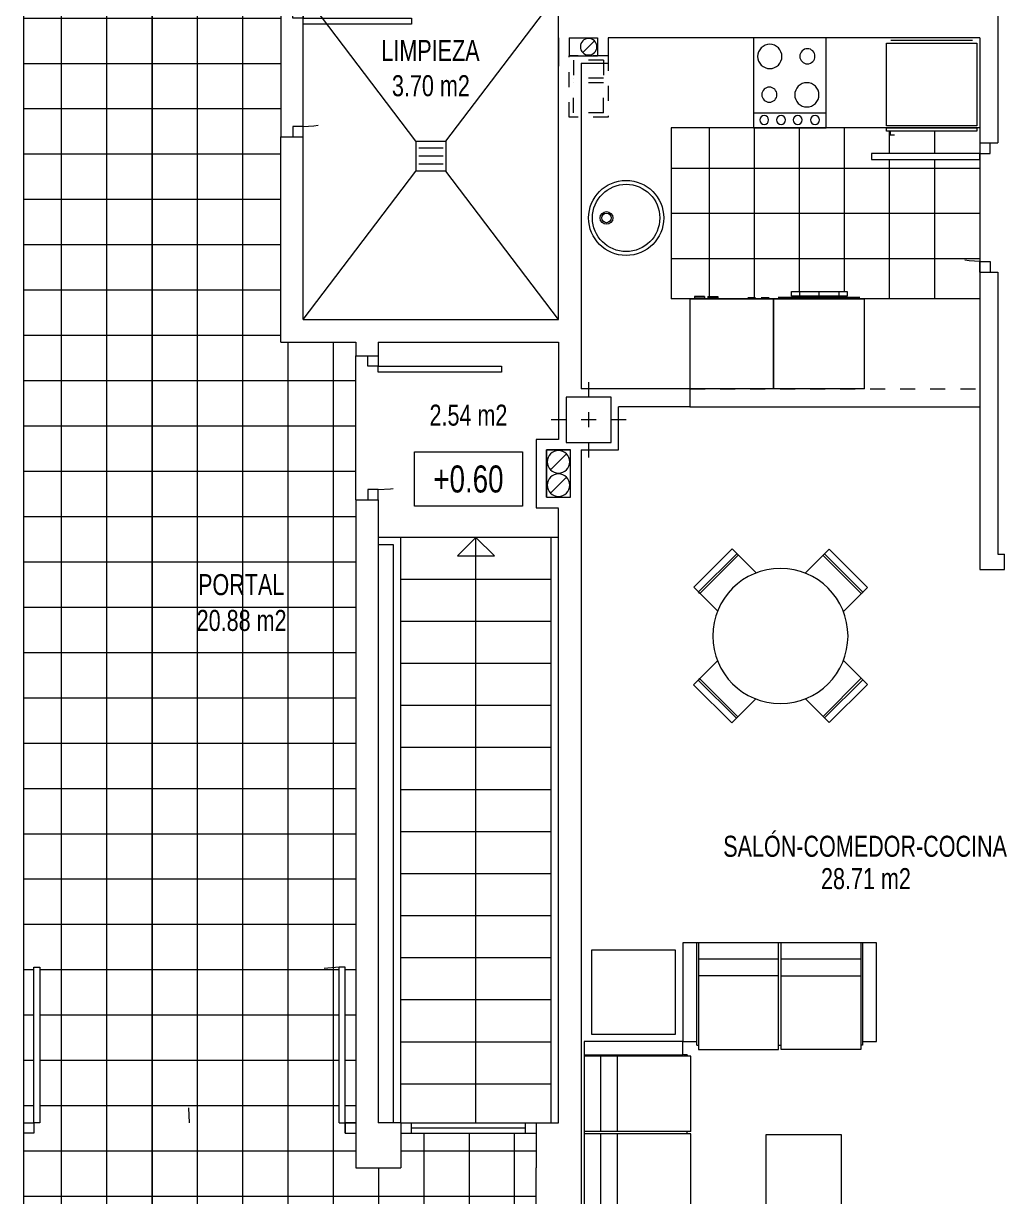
# Model space of a CAD drawing. Header units: millimetres. Extents: x 1426 to 1585, y -58 to 4.
# Drawn here: x 1448.5 to 1455.03, y -51.8 to -43.99 of the extents above; entities that cross this region are included whole.
import ezdxf
from ezdxf.enums import TextEntityAlignment as Align

# ---------------------------------------------------------------- set-up
doc = ezdxf.new("R2010")
doc.units = ezdxf.units.MM
doc.header["$LTSCALE"] = 0.35
for name, pattern in [('DASHDOT', [1, 0.5, -0.25, 0, -0.25]), ('HIDDEN', [0.375, 0.25, -0.125]), ('PUNTOS', [6.35, 0, -6.35])]:
    doc.linetypes.add(name, pattern=pattern)
doc.layers.get('0').update_dxf_attribs({"color": 5, "lineweight": 0})
for name, color, linetype, lineweight in [('BAJANTES', 9, 'Continuous', 0), ('BARRIDO_PUERTA', 251, 'PUNTOS', 0), ('CARPINTERIA', 4, 'Continuous', 0), ('COCINA', 7, 'Continuous', 0), ('ESCALERAS', 7, 'Continuous', 0), ('GRAFISMOS', 8, 'DASHDOT', 0), ('MUEBLES', 7, 'Continuous', 0), ('MUROS', 1, 'Continuous', 0), ('OCULTO', 11, 'HIDDEN', 0), ('PENDIENTES', 250, 'Continuous', 0), ('PILARES', 7, 'Continuous', 0), ('SANITARIOS', 7, 'Continuous', 0), ('SENTIDO_ESCALERA', 9, 'Continuous', 0), ('SHUNT', 9, 'Continuous', 0), ('SOLERIA', 251, 'Continuous', 0), ('SUMIDEROS', 8, 'Continuous', 0), ('SUPERFICIES', 2, 'Continuous', 0), ('TEXTOS', 3, 'Continuous', 0)]:
    doc.layers.add(name, color=color, linetype=linetype, lineweight=lineweight)
doc.styles.add('SWIS721 Lt', font='swisscl.ttf')

# ---------------------------------------------------------------- blocks, each defined once
blk = doc.blocks.new('SHUNT 41x26 OCULTO')
at = {"layer": 'OCULTO'}
for p, q in [((0, 0.2599999999999909), (0, 0)), ((0.4099999999999682, 0.2599999999996783), (0, 0.2599999999999909)), ((0.4099999999999682, 0.2599999999996783), (0.4099999999999966, -1.56319401867222e-13)), ((0.0300000000000864, 0.2300000000000182), (0.0300000000000864, 0.02999999999997272)), ((0.0300000000000864, 0.2300000000000182), (0.2300000000000182, 0.2300000000000182)), ((0.2300000000000182, 0.2300000000000182), (0.2300000000000182, 0.02999999999997272)), ((0.3799999999999955, 0.2299999999998477), (0.2599999999999909, 0.2299999999998477)), ((0.2599999999999909, 0.2299999999998477), (0.2599999999999909, 0.02999999999980218)), ((0.3799999999999955, 0.2299999999998477), (0.3799999999999955, 0.02999999999980218)), ((0, 0), (0.4099999999999966, -1.56319401867222e-13)), ((0.0300000000000864, 0.02999999999997272), (0.2300000000000182, 0.02999999999997272)), ((0.3799999999999955, 0.02999999999980218), (0.2599999999999909, 0.02999999999980218))]:
    blk.add_line(p, q, dxfattribs=at)
blk = doc.blocks.new('PILAR 30x30')
at = {"layer": 'GRAFISMOS', "ltscale": 0.5}
for p, q in [((0, 0.2499999999999858), (0, -0.2499999999999858)), ((0.2499999999999716, 0), (-0.25, 0))]:
    blk.add_line(p, q, dxfattribs=at)
at = {"layer": 'PILARES'}
blk.add_lwpolyline([(0.1499999999999773, -0.1500000000000021), (0.1499999999999773, 0.149999999999995), (-0.1500000000000057, 0.149999999999995), (-0.1500000000000057, -0.1500000000000021)], close=True, dxfattribs=at)
blk = doc.blocks.new('bajante')
at = {"layer": 'BAJANTES'}
blk.add_line((-0.03889087296533944, -0.03889087296518312), (0.03889087296511207, 0.03889087296535365), dxfattribs=at)
blk.add_circle((0, 0), 0.055, dxfattribs=at)
blk = doc.blocks.new('PSO_012A')
at = {"color": 0, "linetype": 'ByBlock'}
for p, q in [((0.6805265739769197, 0), (-0.6805265739769197, 0)), ((-0.6805265739769197, 0), (-0.6805265739769197, -0.6023708609991729)), ((-0.5814022550783164, -0.6252457038219248), (-0.5814022550783164, 0)), ((-0.5699648336669441, 0), (-0.5699648336669441, -0.6519330204484746)), ((-0.009531184509484092, -0.6519330204484746), (-0.009531184509484092, 0)), ((0.009531184509484092, -0.6519330204484746), (0.009531184509484092, 0)), ((0.5699648336669441, 0), (0.5699648336669441, -0.6519330204484746)), ((0.5814022550783164, 0), (0.5814022550783164, -0.6252457038219248)), ((0.6805265739769197, -0.6023708609991694), (0.6805265739769197, 3.552713678800501e-15)), ((-0.5699648336669441, -0.09912431889859619), (-0.009531184509484092, -0.09912431889859619)), ((0.009531184509484092, -0.09912431889859619), (0.5699648336669441, -0.09912431889859619)), ((-0.009531184509484092, -0.2020611116009903), (-0.5699648336669441, -0.2020611116009903)), ((0.009531184509484092, -0.2020611116009903), (0.5699648336669441, -0.2020611116009903)), ((-0.6805265739769197, -0.6023708609991729), (-0.5814022550783164, -0.6023708609991729)), ((-0.5814022550783164, -0.6252457038219248), (-0.5737773074707349, -0.6252457038219248)), ((-0.009531184509484092, -0.6252457038219177), (0.009531184509484092, -0.6252457038219248)), ((0.5814022550783164, -0.6252457038219248), (0.5699648336669298, -0.6252457038219248)), ((0.5814022550783164, -0.6023708609991729), (0.6805265739769197, -0.6023708609991729)), ((-0.5699648336669441, -0.6519330204484746), (-0.009531184509484092, -0.6519330204484746)), ((0.5699648336669441, -0.6519330204484746), (0.009531184509484092, -0.6519330204484746))]:
    blk.add_line(p, q, dxfattribs=at)
blk = doc.blocks.new('PSO_013A')
at = {"color": 0, "linetype": 'ByBlock'}
for p, q in [((-0.9721808199670221, -0.60237086099918), (-0.9721808199670221, 0)), ((-0.9721808199670221, 0), (0.9721808199670221, 0)), ((-0.8730565010684188, 0), (-0.8730565010684188, -0.60237086099918)), ((-0.8616190796570464, -0.6519330204484746), (-0.8616190796570464, 0)), ((-0.3011854304995865, -0.6519330204484746), (-0.3011854304995865, 0)), ((-0.2821230614806183, -0.6519330204484746), (-0.2821230614806183, 0)), ((0.2783105876768417, 0), (0.2783105876768417, -0.6519330204484746)), ((0.2973729566958099, -0.6519330204484746), (0.2973729566958099, 0)), ((0.8578066058532698, 0), (0.8578066058532698, -0.6519330204484746)), ((0.869244027264628, -0.60237086099918), (0.869244027264628, 0)), ((0.9721808199670221, 0), (0.9721808199670221, -0.60237086099918)), ((-0.3011854304995865, -0.1029367927023941), (-0.8616190796570464, -0.1029367927023941)), ((0.2783105876768417, -0.1029367927023941), (-0.2821230614806183, -0.1029367927023941)), ((0.8578066058532698, -0.1029367927023941), (0.2973729566958099, -0.1029367927023941)), ((-0.8616190796570464, -0.2020611116009974), (-0.3011854304995865, -0.2020611116009974)), ((-0.2821230614806183, -0.2020611116009974), (0.2783105876768417, -0.2020611116009974)), ((0.2973729566958099, -0.2020611116009974), (0.8578066058532698, -0.2020611116009974)), ((-0.8730565010684188, -0.60237086099918), (-0.9721808199670221, -0.60237086099918)), ((-0.8730565010684188, -0.6290581776257227), (-0.8730565010684188, -0.6061833348029708)), ((-0.8730565010684188, -0.6290581776257227), (-0.8616190796570464, -0.6290581776257227)), ((-0.2821230614806183, -0.6290581776257227), (-0.3011854304995865, -0.6290581776257298)), ((0.2783105876768417, -0.6290581776257298), (0.2973729566958099, -0.6290581776257227)), ((0.8539941320494648, -0.6290581776257227), (0.869244027264628, -0.6290581776257227)), ((0.9721808199670221, -0.60237086099918), (0.869244027264628, -0.60237086099918)), ((0.869244027264628, -0.6290581776257227), (0.869244027264628, -0.6061833348029708)), ((-0.3011854304995865, -0.6519330204484746), (-0.8616190796570464, -0.6519330204484746)), ((0.2783105876768417, -0.6519330204484746), (-0.2821230614806183, -0.6519330204484746)), ((0.8578066058532698, -0.6519330204484746), (0.2973729566958099, -0.6519330204484746))]:
    blk.add_line(p, q, dxfattribs=at)
blk = doc.blocks.new('C LAVAVAJILLAS')
at = {"layer": 'SANITARIOS'}
for p, q in [((-0.2784107946026779, -0.6000000000003638), (-0.2784107946026779, 0)), ((-0.2784107946026779, 0), (0.2784107946026779, 0)), ((0.2784107946031327, -0.6000000000003638), (0.2784107946031327, 0)), ((0.2784107946026779, -0.6000000000003638), (-0.2784107946026779, -0.6000000000003638)), ((-0.2478260869561382, -0.6053973013495124), (-0.1956521739130039, -0.6053973013495124)), ((-0.1587706146924575, -0.6053973013495124), (-0.1065967016488685, -0.6053973013495124)), ((0.09310344827599693, -0.6053973013495124), (0.1605697151426284, -0.6053973013495124)), ((0.09310344827599693, -0.6152923538234063), (0.09310344827599693, -0.6053973013495124)), ((0.1605697151426284, -0.6152923538234063), (0.09310344827599693, -0.6152923538234063)), ((0.1605697151426284, -0.6152923538234063), (0.1605697151426284, -0.6053973013495124)), ((0.248725637181451, -0.6053973013495124), (0.1821589205401324, -0.6053973013495124)), ((0.1821589205401324, -0.6152923538234063), (0.1821589205401324, -0.6053973013495124)), ((0.1821589205401324, -0.6152923538234063), (0.248725637181451, -0.6152923538234063)), ((0.248725637181451, -0.6152923538234063), (0.248725637181451, -0.6053973013495124))]:
    blk.add_line(p, q, dxfattribs=at)
blk = doc.blocks.new('C LAVADORA')
at = {"layer": 'SANITARIOS'}
for p, q in [((-0.3025210084038008, 0), (-0.3025210084038008, -0.6000000000003638)), ((-0.3025210084033461, 0), (0.3025210084033461, 0)), ((0.3025210084033461, 0), (0.3025210084033461, -0.6000000000003638)), ((0.3025210084033461, -0.6000000000003638), (-0.3025210084033461, -0.6000000000003638)), ((0.2722689075631024, -0.6100840336134752), (-0.2722689075631024, -0.6100840336134752)), ((-0.1865546218486998, -0.6176470588234224), (0.1840336134450808, -0.6176470588234224)), ((-0.1865546218486998, -0.6478991596641208), (-0.1865546218486998, -0.6176470588234224)), ((-0.1336134453781597, -0.6176470588234224), (-0.1336134453781597, -0.6478991596641208)), ((0, -0.6176470588234224), (0, -0.6478991596641208)), ((0.1310924369745408, -0.6478991596641208), (0.1310924369745408, -0.6176470588234224)), ((0.1840336134450808, -0.6176470588234224), (0.1840336134450808, -0.6478991596641208)), ((0.1840336134450808, -0.6478991596641208), (-0.1865546218486998, -0.6478991596641208))]:
    blk.add_line(p, q, dxfattribs=at)
blk.add_lwpolyline([(0.1840336134450808, -0.6478991596641208), (-0.1865546218486998, -0.6478991596641208), (-0.1865546218486998, -0.6176470588234224), (0.1840336134450808, -0.6176470588234224), (0.1840336134450808, -0.6478991596641208)], dxfattribs=at)
blk = doc.blocks.new('C FRIGORIFICO')
at = {"layer": 'COCINA'}
for p, q in [((0.6199999999985266, -0.03575461507762157), (0.01999999999861757, -0.03575461507762157)), ((0.01999999999861757, -0.03575461507762157), (0.01999999999861757, -0.5857546150778035)), ((0.591668803025641, -0.01719124852797904), (0.049155221874571, -0.01719124852752429)), ((0.6199999999985266, -0.5857546150778035), (0.6199999999985266, -0.03575461507762157)), ((0.6198687664023055, -0.599999999999909), (0.01961240309901768, -0.599999999999909)), ((0.01961240309901768, -0.599999999999909), (0.01961240309901768, -0.622828914227739)), ((0.01961240309901768, -0.622828914227739), (0.6198687664023055, -0.622828914227739)), ((0.01999999999861757, -0.5857546150778035), (0.6199999999985266, -0.5857546150778035)), ((0.5970402246211961, -0.622828914227739), (0.5970402246211961, -0.6470007057637304)), ((0.6198687664023055, -0.622828914227739), (0.6198687664023055, -0.599999999999909)), ((0.5970402246211961, -0.6470007057637304), (0.5674974058456428, -0.6470007057637304))]:
    blk.add_line(p, q, dxfattribs=at)
blk = doc.blocks.new('C FREGADERO1')
at = {"layer": 'SANITARIOS'}
for centre, radius in [((0, -0.2999968047433867), 0.2499999950000047), ((0, -0.2999968047433867), 0.2242263776581457), ((0, -0.1691363783693305), 0.04227118837031624), ((0, -0.1691363783693305), 0.03146018602145409)]:
    blk.add_circle(centre, radius, dxfattribs=at)
blk = doc.blocks.new('C COCINA')
at = {"layer": 'COCINA'}
blk.add_line((0.241602562045955, -0.4992061427551562), (-0.2416025620464097, -0.4992061427551562), dxfattribs=at)
blk.add_lwpolyline([(0.241602562045955, -0.599999999999909), (-0.2416025620464097, -0.599999999999909), (-0.2416025620464097, 0), (0.241602562045955, 0)], close=True, dxfattribs=at)
for centre, radius in [((-0.117076651763, -0.123541167833082), 0.05039692862239899), ((0.1333040751810586, -0.1246753765371977), 0.08079242269822089), ((-0.1134664561068348, -0.380264500404337), 0.08079242269822089), ((0.1361538410769754, -0.3791302917002213), 0.05039692862239899), ((-0.1679590003532212, -0.5474320241692112), 0.02971582313937692), ((-0.05297168472679914, -0.5474320241692112), 0.02971582313937692), ((0.0581396539682828, -0.5474320241692112), 0.02971582313937692), ((0.1705429849735083, -0.5474320241692112), 0.02971582313937692)]:
    blk.add_circle(centre, radius, dxfattribs=at)
blk = doc.blocks.new('M MESA o90')
at = {"layer": 'MUEBLES'}
for p, q in [((-0.1799999999998363, 0.412431812545492), (-0.1799999999998363, 0.6384318125456048)), ((-0.1799999999998363, 0.6384318125456048), (0.180000000000291, 0.6384318125456048)), ((0.180000000000291, 0.6384318125456048), (0.180000000000291, 0.412431812545492)), ((-0.1799999999998363, 0.580431812545612), (-0.1799999999998363, 0.594431812545281)), ((-0.1799999999998363, 0.594431812545281), (0.180000000000291, 0.594431812545281)), ((0.180000000000291, 0.580431812545612), (-0.1799999999998363, 0.580431812545612)), ((-0.6375531557405338, -0.1779999999998836), (-0.6375531557405338, 0.181999999999789)), ((-0.6375531557405338, 0.181999999999789), (-0.4115531557404211, 0.181999999999789)), ((-0.5935531557406648, -0.1779999999998836), (-0.5935531557406648, 0.181999999999789)), ((-0.5795531557405411, 0.181999999999789), (-0.5795531557405411, -0.1779999999998836)), ((0.6375531557405338, 0.181999999999789), (0.4115531557404211, 0.181999999999789)), ((0.5795531557405411, 0.181999999999789), (0.5795531557405411, -0.1779999999998836)), ((0.5935531557406648, -0.1779999999998836), (0.5935531557406648, 0.181999999999789)), ((0.6375531557405338, -0.1779999999998836), (0.6375531557405338, 0.181999999999789)), ((-0.4115531557404211, -0.1779999999998836), (-0.6375531557405338, -0.1779999999998836)), ((-0.5795531557405411, -0.1779999999998836), (-0.5935531557406648, -0.1779999999998836)), ((0.4115531557404211, -0.1779999999998836), (0.6375531557405338, -0.1779999999998836)), ((0.5795531557405411, -0.1779999999998836), (0.5935531557406648, -0.1779999999998836)), ((-0.1799999999998363, -0.6384318125456048), (-0.1799999999998363, -0.412431812545492)), ((0.180000000000291, -0.412431812545492), (0.180000000000291, -0.6384318125456048)), ((-0.1799999999998363, -0.580431812545612), (0.180000000000291, -0.580431812545612)), ((0.180000000000291, -0.594431812545281), (-0.1799999999998363, -0.594431812545281)), ((0.180000000000291, -0.580431812545612), (0.180000000000291, -0.594431812545281)), ((0.180000000000291, -0.6384318125456048), (-0.1799999999998363, -0.6384318125456048))]:
    blk.add_line(p, q, dxfattribs=at)
blk.add_circle((0, 0), 0.4499999999995907, dxfattribs=at)
blk = doc.blocks.new('SUMIDERO')
at = {"layer": 'SUMIDEROS'}
for p, q in [((0.0999999999675083, 0.09999999999195097), (-0.09999999996796305, 0.1000000000040018)), ((-0.09999999996796305, -0.1000000000042292), (-0.09999999996796305, 0.1000000000040018)), ((0.09999999996773568, -0.1000000000042292), (0.0999999999675083, 0.09999999999195097)), ((0.0809999999877391, 0.05248069099638997), (-0.08099999998796648, 0.05248069099661734)), ((0.0809999999877391, 0), (-0.0809999999877391, 0)), ((0.0809999999877391, -0.05248069099650365), (-0.08099999998796648, -0.05248069099673103)), ((-0.09999999996796305, -0.1000000000042292), (0.09999999996773568, -0.1000000000042292))]:
    blk.add_line(p, q, dxfattribs=at)
blk = doc.blocks.new('SHUNT o15')
at = {"layer": 'SHUNT'}
blk.add_line((-0.05303300858898297, -0.05303300858899718), (0.05303300858901139, 0.05303300858899718), dxfattribs=at)
blk.add_circle((0, 0), 0.075, dxfattribs=at)
blk = doc.blocks.new('C P072')
at = {"layer": 'BARRIDO_PUERTA'}
blk.add_arc((0.06790447680714351, -0.0008679941265654634), 0.722096044878664, 0.06887229536583446, 86.65797362140653, dxfattribs=at)
at = {"layer": 'CARPINTERIA'}
for p, q in [((0.07000000000016371, 0.7200000000002547), (0.1100000000005821, 0.7200000000002547)), ((0.07000000000016371, 0), (0.07000000000016371, 0.7200000000002547)), ((0.1100000000005821, 0.7200000000002547), (0.1100000000005821, 0)), ((0, 0), (0.07000000000016371, 0)), ((0.1100000000005821, 0), (0.07000000000016371, 0)), ((0.07000000000016371, 0), (0.07000000000016371, -0.07000000000016371)), ((0.7900000000004184, 0), (0.7900000000004184, -0.07000000000016371)), ((0.8600000000005821, -9.094947017729282e-13), (0.7900000000004184, 0)), ((0.07000000000016371, -0.07000000000016371), (0, -0.07000000000016371)), ((0.7900000000004184, -0.07000000000016371), (0.8600000000005821, -0.07000000000061846))]:
    blk.add_line(p, q, dxfattribs=at)
blk = doc.blocks.new('C P082')
at = {"layer": 'BARRIDO_PUERTA'}
blk.add_arc((0.07000000000016371, 0), 0.8200000000001637, 2.605510395054913e-11, 87.20397430368445, dxfattribs=at)
at = {"layer": 'CARPINTERIA'}
for p, q in [((0.07000000000016371, 0.8190238091779065), (0.1100000000005821, 0.8190238091779065)), ((0.07000000000016371, 0), (0.07000000000016371, 0.8190238091779065)), ((0.1100000000005821, 0.8190238091779065), (0.1100000000005821, 0)), ((0, 0), (0.07000000000016371, 0)), ((0.1100000000005821, 0), (0.07000000000016371, 0)), ((0.07000000000016371, 0), (0.07000000000016371, -0.07000000000016371)), ((0.8900000000003274, 0), (0.8900000000003274, -0.07000000000016371)), ((0.9600000000004911, -9.094947017729282e-13), (0.8900000000003274, 0)), ((0.07000000000016371, -0.07000000000016371), (0, -0.07000000000016371)), ((0.8900000000003274, -0.07000000000016371), (0.9600000000004911, -0.07000000000061846))]:
    blk.add_line(p, q, dxfattribs=at)
blk = doc.blocks.new('A$C7E45146B')
at = {"layer": 'BARRIDO_PUERTA'}
for centre, start, end in [((0.07000008637487554, 0.07000003975929303), 359.9999999999865, 87.7879728590972), ((2.142669603886134, 0.07000003975929303), 92.21202714090282, 180.0000000000134)]:
    blk.add_arc(centre, 1.036334758755629, start, end, dxfattribs=at)
at = {"layer": 'CARPINTERIA'}
for p, q in [((0.07000008637487554, 0.07000003975929303), (0.07000008637487554, 1.105562559458154)), ((0.07000008637487554, 1.105562559458154), (0.1100000863752939, 1.105562559458154)), ((0.1100000863752939, 1.105562559458154), (0.1100000863752939, 0.07000003975929303)), ((2.142669603885906, 1.105562559458161), (2.102669603885943, 1.105562559458161)), ((2.102669603885943, 0.07000003975892355), (2.102669603885943, 1.105562559458161)), ((2.142669603885906, 0.07000003975892355), (2.142669603885906, 1.105562559458161)), ((8.6374711827375e-08, 0.07000003975929303), (0.07000008637487554, 0.07000003975929303)), ((0.07000008637487554, 3.975912932219217e-08), (8.6374711827375e-08, 3.975912932219217e-08)), ((0.07000008637487554, 0.07000003975929303), (0.07000008637487554, 3.975912932219217e-08)), ((0.1100000863752939, 0.07000003975929303), (0.07000008637487554, 0.07000003975929303)), ((2.102669603885943, 0.07000003975875302), (2.21266960388607, 0.07000003975892355)), ((2.21266960388607, 0.07000003975835511), (2.142669603885906, 0.07000003975926461)), ((2.142669603885906, 0.07000003975926461), (2.142669603885906, 3.975910090048274e-08)), ((2.142669603885906, 3.975921458732046e-08), (2.142669603885906, 0.07000003975892355)), ((2.142669603885906, 3.975910090048274e-08), (2.21266960388607, 3.975864615313185e-08)), ((2.142669603886134, 3.975912932219217e-08), (2.21266960388607, 3.975921458732046e-08))]:
    blk.add_line(p, q, dxfattribs=at)

msp = doc.modelspace()

# ---------------------------------------------------------------- hatches: boundary and pattern name
at = {"layer": 'SOLERIA'}
h = msp.add_hatch(dxfattribs=at)
h.set_pattern_fill('ANSI37', color=256, scale=2.41382, angle=45, style=0)
h.set_pattern_definition([(90, (1449.35593070871, -40.63548044282933), (-0.3017275, 5.551115123125783e-17), []), (180, (1449.35593070871, -40.63548044282933), (-5.551115123125783e-17, -0.3017275), [])])
h.paths.add_polyline_path([(1448.499595949954, -40.63548044282911), (1448.499595949955, -51.30979991096231), (1448.56959603633, -51.30979991096231), (1448.56959603633, -50.27423739126345), (1448.609596036331, -50.27423739126345), (1448.609596036331, -51.30979991096231), (1448.56959603633, -51.30979991096231), (1448.56959603633, -51.37979991096248), (1448.49959603633, -51.37979991096248), (1448.499595949955, -52.88737166063871), (1451.912265467467, -52.92179273439072), (1451.912265467466, -51.37979995072209), (1451.012265467467, -51.37979995072206), (1451.012265467466, -51.60979995072236), (1450.712265467466, -51.60979995072236), (1450.712265553841, -51.37979991096239), (1450.642265553842, -51.37979991096248), (1450.642265553841, -51.30979991096279), (1450.602265553841, -51.30979991096268), (1450.602265553841, -50.27423739126344), (1450.642265553841, -50.27423739126344), (1450.642265553841, -51.30979991096234), (1450.712265467466, -51.30979991096325), (1450.712265467466, -46.11268439935409), (1450.212265467468, -46.11268439935409), (1450.21226546746, -40.63548044282956), (1450.14226546746, -40.63548044282849), (1450.142265467462, -41.48814996033398), (1450.102265467462, -41.48814996033398), (1450.10226546746, -40.63548044282859), (1448.609595949955, -40.63548044282911), (1448.609595949955, -41.55461046627519), (1448.569595949954, -41.55461046627519), (1448.569595949954, -40.63548044282911)])
h = msp.add_hatch(dxfattribs=at)
h.set_pattern_fill('ANSI37', color=256, scale=2.4, angle=45, style=0)
h.set_pattern_definition([(90, (1454.866459772627, -45.25463576760048), (-0.3, 5.551115123125783e-17), []), (180, (1454.866459772627, -45.25463576760048), (-5.551115123125783e-17, -0.3), [])])
h.paths.add_polyline_path([(1454.866462595557, -44.68546499257852), (1454.846834839856, -44.68546499257852), (1454.846834839856, -44.70829390680618), (1454.246578476553, -44.70829390680618), (1454.246578476553, -44.6854649925785), (1452.812250114864, -44.68546499257846), (1452.812250114864, -45.82380654262175), (1452.937275702668, -45.82380654262175), (1453.494097291874, -45.82380654262175), (1454.099139308681, -45.82380654262175), (1454.866462595557, -45.82380654262244), (1454.866462595557, -45.6454649925785), (1454.866459772627, -45.64546499257848), (1454.866459772627, -45.57546499257879, -0.3968827745497241), (1454.146459772626, -44.89546499257906), (1454.146459772626, -44.85546499257865), (1454.866459772626, -44.85546499257865), (1454.866459772626, -44.78546499257848), (1454.866462595557, -44.78546499257848)])
h.paths.add_polyline_path([(1453.983172922126, -45.77590738295814), (1453.983172922126, -45.80615948379869), (1453.612584686832, -45.80615948379869), (1453.612584686833, -45.775907382958)], flags=16)
h.paths.add_polyline_path([(1453.122583048995, -45.8085141887987), (1453.122583048995, -45.8184092412726), (1453.055116782129, -45.8184092412726), (1453.055116782129, -45.80851418879871)], flags=16)
h.paths.add_polyline_path([(1453.033527576731, -45.8085141887988), (1453.033527576731, -45.8184092412726), (1452.96696086009, -45.8184092412726), (1452.96696086009, -45.80851418879871)], flags=16)
h.paths.add_polyline_path([(1454.866459772626, -44.89546499257906), (1454.146459772626, -44.89546499257906, 0.3968827745497241), (1454.866459772627, -45.57546499257879)], flags=17)

# ---------------------------------------------------------------- linework, layer by layer
at = {"layer": 'CARPINTERIA'}
for p, q in [((1451.012265467467, -51.30979995072235), (1451.912265467466, -51.30979995072238)), ((1451.082265467467, -51.37979995072206), (1451.082265467467, -51.30979995072235)), ((1451.842265467466, -51.37979995072209), (1451.842265467466, -51.30979995072238)), ((1451.012265467467, -51.37979995072206), (1451.912265467466, -51.37979995072209)), ((1451.082265467467, -51.34479995072221), (1451.842265467466, -51.34479995072223))]:
    msp.add_line(p, q, dxfattribs=at)
at = {"layer": 'COCINA'}
for p, q in [((1452.812250114864, -44.68546499257846), (1452.812250114864, -45.82380653316287)), ((1454.866447242956, -44.68546499257852), (1452.812250114864, -44.68546499257846)), ((1452.937275702668, -45.82380654262175), (1452.812250114864, -45.82380654262175)), ((1454.866465154454, -45.82380654262244), (1452.937275702668, -45.82380654262175)), ((1454.099139308681, -46.42380654262158), (1454.099139308682, -45.82380654262153))]:
    msp.add_line(p, q, dxfattribs=at)
at = {"layer": 'ESCALERAS'}
for p, q in [((1450.212265467465, -43.88548044282864), (1450.212265467464, -44.74548044282923)), ((1452.132259202632, -44.08546499257845), (1452.132272497626, -44.20546499259326)), ((1452.322266496481, -44.08546499257103), (1452.322264438874, -44.20546499258531)), ((1450.712265467465, -47.16268439935457), (1450.712265467466, -46.20268439935408)), ((1452.937275652654, -46.54380699253988), (1454.866462608061, -46.54380699253988)), ((1451.012265503092, -47.41268439935413), (1450.862265467465, -47.41268439935408)), ((1452.012265467467, -47.41268439935413), (1451.012265467467, -47.41268439935436)), ((1451.012265503089, -51.30979995072235), (1451.012265503092, -47.41268439935413)), ((1452.062265467466, -47.41268439935412), (1452.012265467467, -47.41268439935413)), ((1452.012265467468, -51.30979995072238), (1452.012265467467, -47.41268439935413)), ((1450.962265503092, -47.46268439935432), (1450.862265467465, -47.46268439935425)), ((1450.96226550309, -51.30979995072235), (1450.962265503092, -47.46268439935432)), ((1452.012265467466, -47.69268439935411), (1451.012265467467, -47.69268439935433)), ((1452.012265467467, -47.97268439935408), (1451.012265467467, -47.97268439935431)), ((1452.012265467467, -48.25268439935405), (1451.012265467467, -48.25268439935428)), ((1452.012265467467, -48.53268439935403), (1451.012265467467, -48.53268439935425)), ((1452.012265467467, -48.812684399354), (1451.012265467467, -48.81268439935423)), ((1452.012265467467, -49.09268439935397), (1451.012265467467, -49.0926843993542)), ((1452.012265467467, -49.37268439935394), (1451.012265467467, -49.37268439935417)), ((1452.012265467467, -49.65268439935392), (1451.012265467467, -49.65268439935414)), ((1452.012265467467, -49.93268439935389), (1451.012265467467, -49.93268439935412)), ((1452.012265467467, -50.21268439935386), (1451.012265467467, -50.21268439935409)), ((1452.012265467467, -50.49268439935383), (1451.012265467467, -50.49268439935406)), ((1452.012265467467, -50.77268439935381), (1451.012265467467, -50.77268439935403)), ((1452.012265467467, -51.05268439935378), (1451.012265467467, -51.05268439935401))]:
    msp.add_line(p, q, dxfattribs=at)
at = {"layer": 'ESCALERAS', "lineweight": 0}
for p, q in [((1452.132259202632, -44.08546499257845), (1452.322266496481, -44.08546499257103)), ((1452.132272497626, -44.20546499259326), (1452.322279791475, -44.20546499258585)), ((1451.982267023965, -47.14463617470801), (1451.982267065563, -46.82963622224793)), ((1451.982267065563, -46.82963622224793), (1452.142266934827, -46.82963624337663)), ((1452.142266976425, -47.14463615357909), (1452.142266934827, -46.82963624337663)), ((1451.982267023965, -47.14463617470801), (1452.142266976425, -47.14463615357909))]:
    msp.add_line(p, q, dxfattribs=at)
at = {"layer": 'MUEBLES'}
for points in [[(1452.84126813286, -50.72053501916288), (1452.84126813286, -50.16009545872306), (1452.28082857242, -50.16009545872306), (1452.28082857242, -50.72053501916288)], [(1453.443934750564, -51.38919767090808), (1453.943934750564, -51.38919767090808), (1453.943934750564, -51.88029109433232), (1453.443934750564, -51.88029109433232)]]:
    msp.add_lwpolyline(points, close=True, dxfattribs=at)
at = {"layer": 'MUROS', "lineweight": 0}
for p, q in [((1448.499595949955, -40.33548044282713), (1448.499595949955, -52.88737166063871)), ((1454.986462595557, -43.24546499257856), (1454.986462595557, -44.78546499257848)), ((1454.866462595557, -44.08546499257849), (1452.392265085015, -44.08546499257056)), ((1454.866462595558, -44.08546499257849), (1454.866462595557, -44.78546499257848)), ((1452.21227256438, -44.25506529867811), (1452.212265467465, -46.42380699254008)), ((1450.362265467468, -45.96268439935408), (1450.362265467466, -44.74548044282946)), ((1454.866462595557, -45.6454649925785), (1454.866462595558, -47.62527491314493)), ((1454.986462595557, -45.6454649925785), (1454.986462595558, -47.52527491314494)), ((1450.712265467466, -46.11268439935409), (1450.712265467466, -46.20268439935408)), ((1450.862265467466, -46.11268439935408), (1450.862265467466, -46.20268439935408)), ((1452.937275702668, -46.42380699254025), (1452.212265467466, -46.42380699254011)), ((1452.937275702668, -46.42380699254025), (1452.937275652654, -46.54380699253986)), ((1452.937275652654, -46.54380699253988), (1452.46226547997, -46.54380699253977)), ((1450.712265467465, -47.16268439935457), (1450.712265467466, -51.60979995072236)), ((1450.862265467465, -47.16268439935457), (1450.862265467467, -51.30979995072235)), ((1454.986462595558, -47.52527491314494), (1455.031462595555, -47.52527491314493)), ((1455.031462595555, -47.62527491314493), (1455.031462595555, -47.52527491314493)), ((1454.866462595558, -47.62527491314493), (1455.031462595555, -47.62527491314493)), ((1451.012265467467, -51.30979995072235), (1451.012265467467, -51.60979995072236))]:
    msp.add_line(p, q, dxfattribs=at)
at = {"layer": 'MUROS'}
for p, q in [((1452.062265467466, -45.96268439935407), (1452.062265467465, -43.78548044282869)), ((1452.062257791165, -44.08546499257849), (1452.062264821325, -44.27546499257849)), ((1452.392265085015, -44.08546499257056), (1452.392271360369, -44.25506529867018)), ((1452.21227256438, -44.25506529867811), (1452.392271360369, -44.25506529867018)), ((1450.212265467468, -46.11268439935409), (1450.212265467467, -44.74548044282923)), ((1450.212265467464, -44.74548044282923), (1450.362265467465, -44.74548044282946)), ((1454.866462595557, -44.78546499257848), (1454.986462595557, -44.78546499257848)), ((1454.866462595557, -45.6454649925785), (1454.986462595557, -45.6454649925785)), ((1450.362265467468, -45.96268439935408), (1452.062265467466, -45.96268439935407)), ((1450.212265467468, -46.11268439935409), (1450.712265467466, -46.11268439935409)), ((1450.862265467466, -46.11268439935409), (1452.062265467466, -46.11268439935408)), ((1450.712265467466, -46.20268439935408), (1450.862265467465, -46.20268439935408)), ((1452.462265467467, -46.82963622224793), (1452.46226547997, -46.54380699253977)), ((1452.212265467466, -46.82963622224787), (1452.462265467467, -46.82963622224793)), ((1452.212265467466, -46.82963622224787), (1452.212265467466, -52.52379200166774)), ((1450.712265467465, -47.16268439935457), (1450.862265467465, -47.16268439935457)), ((1452.062265467468, -51.30979995072238), (1452.062265467466, -47.22046538328617)), ((1451.012265467467, -51.30979995072235), (1450.862265467467, -51.30979995072235)), ((1451.912265467466, -51.30979995072238), (1451.912265467467, -51.60979995072236)), ((1451.912265467466, -51.30979995072238), (1452.062265467468, -51.30979995072238)), ((1450.712265467466, -51.60979995072236), (1451.012265467466, -51.60979995072236)), ((1451.912265467467, -52.92179273439072), (1451.912265467466, -51.60979995072225))]:
    msp.add_line(p, q, dxfattribs=at)
msp.add_lwpolyline([(1452.062265467466, -46.11268439935405), (1452.062265467466, -46.75963622224793), (1451.912267065563, -46.75963622224793), (1451.912267065563, -47.21463615357909), (1452.062265467466, -47.21463615357909)], dxfattribs=at)
at = {"layer": 'OCULTO'}
msp.add_line((1452.937275702668, -46.42380699254025), (1454.866462595557, -46.42380699254025), dxfattribs=at)
at = {"layer": 'PENDIENTES'}
for p, q in [((1451.11226546746, -44.77408242112362), (1450.362265467464, -43.78548044282887)), ((1451.312265467457, -44.77408242112362), (1452.062265467465, -43.78548044282903)), ((1450.362265467464, -44.74548044282969), (1450.362265467464, -43.88548044282887)), ((1450.362265467468, -45.96268439935408), (1451.11226546746, -44.97408242105932)), ((1452.062265467466, -45.96268439935407), (1451.312265467469, -44.97408242105932))]:
    msp.add_line(p, q, dxfattribs=at)
at = {"layer": 'SENTIDO_ESCALERA'}
for p, q in [((1449.35593070871, -40.63548044282885), (1449.355930708711, -52.89571560734458)), ((1451.512265466047, -47.41268440077369), (1451.388826002048, -47.53612386477193)), ((1451.512265487244, -51.30979995072238), (1451.512265467466, -47.41268439935413)), ((1451.635704930045, -47.53612386477193), (1451.512265466047, -47.41268440077369)), ((1451.388826002048, -47.53612386477193), (1451.635704930045, -47.53612386477193))]:
    msp.add_line(p, q, dxfattribs=at)
at = {"layer": 'SHUNT'}
msp.add_lwpolyline([(1451.982267065563, -46.82963622224793), (1451.982267065563, -47.14463615357909), (1452.142266976425, -47.14463615357909), (1452.142266976425, -46.82963622224793)], close=True, dxfattribs=at)
at = {"layer": 'SOLERIA'}
msp.add_line((1454.866459772626, -44.78546499257848), (1454.866459772627, -45.64546499257848), dxfattribs=at)
at = {"layer": 'TEXTOS', "color": 9}
msp.add_lwpolyline([(1451.821174342562, -46.84356321522874), (1451.821174342562, -47.20356321522883), (1451.103356592369, -47.20356321522883), (1451.103356592369, -46.84356321522874)], close=True, dxfattribs=at)

# ---------------------------------------------------------------- block references
at = {"layer": 'BAJANTES', "xscale": -1, "rotation": 90}
msp.add_blockref('bajante', (1452.262265467467, -44.14546499257817), dxfattribs=at)
at = {"layer": 'CARPINTERIA'}
for name, p, rotation in [('C P072', (1450.362265467464, -43.88548044282867), 269.9999999999984), ('C P082', (1450.862265467466, -46.20268439935408), 270.0000000000228)]:
    msp.add_blockref(name, p, dxfattribs=dict(at, rotation=rotation))
at = {"layer": 'CARPINTERIA', "xscale": -1, "rotation": 90}
msp.add_blockref('C P072', (1454.866459772627, -44.78546499257848), dxfattribs=at)
at = {"layer": 'CARPINTERIA'}
msp.add_blockref('A$C7E45146B', (1448.499595949955, -51.3797999507216), dxfattribs=at)
at = {"layer": 'COCINA', "xscale": -1}
for name, p in [('C COCINA', (1453.601853769079, -44.08546499257844)), ('C FRIGORIFICO', (1454.866447242955, -44.08546499257844))]:
    msp.add_blockref(name, p, dxfattribs=at)
at = {"layer": 'MUEBLES', "xscale": -1, "rotation": 314.9999999999914}
msp.add_blockref('M MESA o90', (1453.539364031512, -48.06933876126442), dxfattribs=at)
at = {"layer": 'MUEBLES', "xscale": 0.9477224144802676, "yscale": 1.091629447774096, "zscale": 0.8895866038723401}
msp.add_blockref('PSO_012A', (1453.534781525621, -50.11153235376896), dxfattribs=at)
at = {"layer": 'MUEBLES', "xscale": -0.8921662729418358, "yscale": 1.091629447774096, "zscale": 0.8895866038723401, "rotation": 90}
msp.add_blockref('PSO_013A', (1452.232265467466, -51.63644506289224), dxfattribs=at)
at = {"layer": 'OCULTO', "color": 31, "xscale": -1, "rotation": 270}
msp.add_blockref('SHUNT 41x26 OCULTO', (1452.132265467467, -44.61546499259332), dxfattribs=at)
at = {"layer": 'PILARES'}
msp.add_blockref('PILAR 30x30', (1452.262265467465, -46.62963622224757), dxfattribs=at)
at = {"layer": 'SANITARIOS'}
for name, p, rotation in [('C FREGADERO1', (1452.212250114864, -45.28546499257848), 90), ('C LAVAVAJILLAS', (1453.215686497271, -46.42380654262212), 180), ('C LAVADORA', (1453.796618300277, -46.42380654262212), 180)]:
    msp.add_blockref(name, p, dxfattribs=dict(at, rotation=rotation))
at = {"layer": 'SHUNT', "xscale": -1, "rotation": 270}
for p in [(1452.062267000195, -46.9096361984778), (1452.062267000195, -47.06465163913487)]:
    msp.add_blockref('SHUNT o15', p, dxfattribs=at)
at = {"layer": 'SUMIDEROS', "xscale": -1, "rotation": 180}
msp.add_blockref('SUMIDERO', (1451.212265467465, -44.87408242109147), dxfattribs=at)

# ---------------------------------------------------------------- texts
at = {"layer": 'SUPERFICIES', "style": 'SWIS721 Lt'}
for s, p in [('3.70 m2', (1451.212265467464, -44.33501475447829)), ('2.54 m2', (1451.462265467466, -46.52845003163849)), ('20.88 m2', (1449.951943264297, -47.89546840773528)), ('28.71 m2', (1454.108649305656, -49.61471339600881))]:
    msp.add_text(s, height=0.14, dxfattribs=at).set_placement(p, align=Align.TOP_CENTER)
at = {"layer": 'TEXTOS', "style": 'SWIS721 Lt'}
for s, height, p in [('LIMPIEZA', 0.14, (1451.209509625882, -44.17064997508668)), ('+0.60', 0.18, (1451.462265467466, -47.02356321522879)), ('PORTAL', 0.14, (1449.949187422716, -47.72700839024843)), ('SALÓN-COMEDOR-COCINA', 0.14, (1454.103137622493, -49.45196766423624))]:
    msp.add_text(s, height=height, dxfattribs=at).set_placement(p, align=Align.MIDDLE)

doc.saveas('drawing.dxf')
